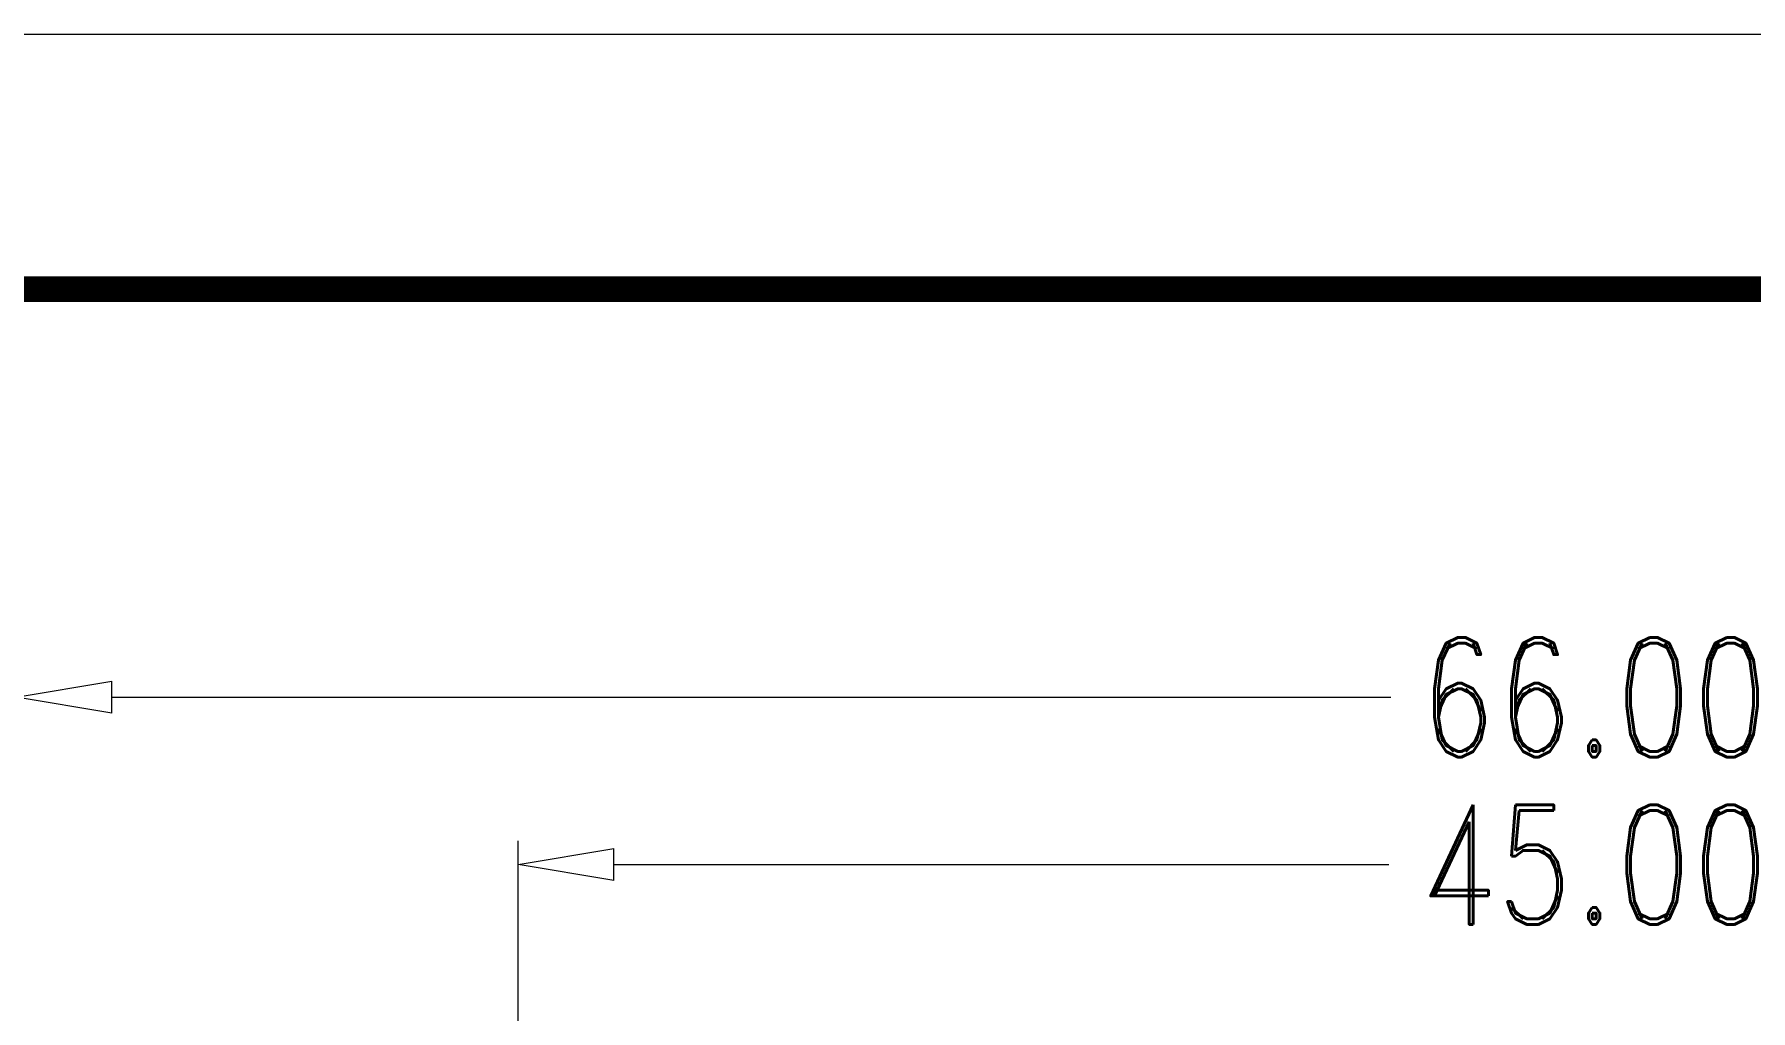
# Model space of a CAD drawing. Header units: millimetres. Extents: x 1884 to 2552, y 611 to 826.
# Drawn here: x 2115.16 to 2151.05, y 805.58 to 825.99 of the extents above; entities that cross this region are included whole.
import ezdxf

# ---------------------------------------------------------------- set-up
doc = ezdxf.new("R2010")
doc.units = ezdxf.units.MM
doc.layers.add('dim', color=82, linetype='Continuous', lineweight=9)
doc.layers.add('from', color=7, linetype='Continuous', lineweight=13)
doc.styles.add('ROMAND', font='romand.shx', dxfattribs={"width": 0.75, "bigfont": 'gbcbig.shx'})
doc.dimstyles.new('YanXiu', dxfattribs={"dimtxt": 2.5, "dimasz": 2.2, "dimexe": 1, "dimexo": 0, "dimgap": 0.66, "dimtad": 0, "dimzin": 1, "dimdsep": 46, "dimtxsty": 'ROMAND', "dimblk": 'CLOSEDBLANK', "dimcen": 0, "dimclrd": 3, "dimclre": 3, "dimclrt": 7, "dimazin": 0, "dimtfac": 1, "dimtofl": 0, "dimtmove": 0, "dimatfit": 3, "dimldrblk": 'CLOSEDBLANK', "dimfxl": 1, "dimlwd": 5, "dimlwe": 5, "dimarcsym": 0})

# ---------------------------------------------------------------- blocks, each defined once
blk = doc.blocks.new('_ClosedBlank')
at = {"color": 0, "linetype": 'ByBlock', "lineweight": -2}
for p, q in [((-1, 0.167), (0, 0)), ((-1, 0.167), (-1, -0.167)), ((0, 0), (-1, -0.167))]:
    blk.add_line(p, q, dxfattribs=at)
blk = doc.blocks.new('*D28')
at = {"layer": 'Defpoints', "color": 0}
for p in [(3075.073, 770.557), (3030.073, 761.967), (3075.073, 761.967)]:
    blk.add_point(p, dxfattribs=at)
at = {"layer": 'dim', "color": 3, "lineweight": 5}
for p, q in [((3030.073, 761.967), (3030.073, 771.057)), ((3075.073, 761.967), (3075.073, 771.057)), ((3032.073, 770.557), (3048.278, 770.557)), ((3073.073, 770.557), (3056.867, 770.557))]:
    blk.add_line(p, q, dxfattribs=at)
at = {"layer": 'dim', "color": 3, "lineweight": 5, "xscale": 2, "yscale": 2, "zscale": 2, "rotation": 180}
blk.add_blockref('_ClosedBlank', (3030.073, 770.557), dxfattribs=at)
at = {"layer": 'dim', "color": 3, "lineweight": 5, "xscale": 2, "yscale": 2, "zscale": 2}
blk.add_blockref('_ClosedBlank', (3075.073, 770.557), dxfattribs=at)
at = {"layer": 'dim', "color": 7, "insert": (3052.573, 770.557), "char_height": 2.5, "attachment_point": 5, "style": 'ROMAND'}
blk.add_mtext('45.00', dxfattribs=at)
blk = doc.blocks.new('*D22')
at = {"layer": 'Defpoints', "color": 0}
for p in [(3085.572, 774.057), (3019.573, 757.266), (3085.572, 757.266)]:
    blk.add_point(p, dxfattribs=at)
at = {"layer": 'dim', "color": 3, "lineweight": 5}
for p, q in [((3019.573, 757.266), (3019.573, 774.557)), ((3085.572, 757.266), (3085.572, 774.557)), ((3021.573, 774.057), (3048.323, 774.057)), ((3083.572, 774.057), (3056.822, 774.057))]:
    blk.add_line(p, q, dxfattribs=at)
at = {"layer": 'dim', "color": 3, "lineweight": 5, "xscale": 2, "yscale": 2, "zscale": 2, "rotation": 180}
blk.add_blockref('_ClosedBlank', (3019.573, 774.057), dxfattribs=at)
at = {"layer": 'dim', "color": 3, "lineweight": 5, "xscale": 2, "yscale": 2, "zscale": 2}
blk.add_blockref('_ClosedBlank', (3085.572, 774.057), dxfattribs=at)
at = {"layer": 'dim', "color": 7, "insert": (3052.573, 774.057), "char_height": 2.5, "attachment_point": 5, "style": 'ROMAND'}
blk.add_mtext('66.00', dxfattribs=at)
blk = doc.blocks.new('*u34')
at = {"layer": 'dim'}
for base, p1, p2, picture, middle in [((33, 61.09), (-33, 44.299), (33, 44.299), '*D22', (0, 61.09)), ((22.5, 57.59), (-22.5, 49), (22.5, 49), '*D28', (0, 57.59))]:
    dim = blk.add_linear_dim(base=base, p1=p1, p2=p2, dimstyle='YanXiu', override={"dimtxt": 2.5, "dimasz": 2, "dimexe": 0.49975, "dimgap": 0.49975}, dxfattribs=at)
    dim.commit()
    dim.dimension.update_dxf_attribs({"geometry": picture, "text_midpoint": middle, "insert": (-3052.573, -712.967)})

msp = doc.modelspace()

# ---------------------------------------------------------------- linework, layer by layer
at = {"layer": 'from'}
msp.add_lwpolyline([(1884.033, 611.167), (2193.173, 611.167), (2193.173, 825.991), (1884.033, 825.991)], close=True, dxfattribs=at)
at = {"layer": 'from', "const_width": 0.533}
msp.add_lwpolyline([(1889.36, 616.494), (1889.36, 820.663), (2187.845, 820.663), (2187.845, 616.494), (1889.36, 616.494)], dxfattribs=at)

# ---------------------------------------------------------------- block references
msp.add_blockref('*u34', (2147.776, 751.039))

doc.saveas('drawing.dxf')
